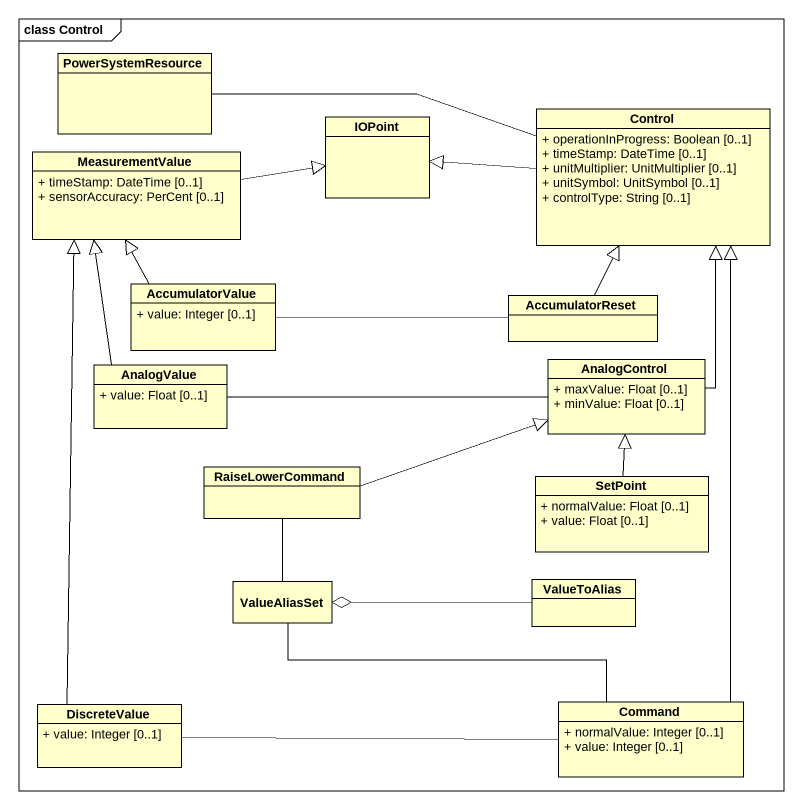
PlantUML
@startuml
mainframe class Control
hide circle
hide empty members
skinparam classAttributeIconSize 0
class PowerSystemResource
class IOPoint
class "Control" as Control_ {
  + operationInProgress: Boolean [0..1]
  + timeStamp: DateTime [0..1]
  + unitMultiplier: UnitMultiplier [0..1]
  + unitSymbol: UnitSymbol [0..1]
  + controlType: String [0..1]
}
class MeasurementValue {
  + timeStamp: DateTime [0..1]
  + sensorAccuracy: PerCent [0..1]
}
class AccumulatorValue {
  + value: Integer [0..1]
}
class AccumulatorReset
class AnalogValue {
  + value: Float [0..1]
}
class AnalogControl {
  + maxValue: Float [0..1]
  + minValue: Float [0..1]
}
class RaiseLowerCommand
class SetPoint {
  + normalValue: Float [0..1]
  + value: Float [0..1]
}
class ValueAliasSet
class ValueToAlias
class DiscreteValue {
  + value: Integer [0..1]
}
class Command {
  + normalValue: Integer [0..1]
  + value: Integer [0..1]
}
PowerSystemResource -right- Control_
Control_ -left-|> IOPoint
MeasurementValue -right-|> IOPoint
AccumulatorValue -up-|> MeasurementValue
AccumulatorReset -up-|> Control_
AccumulatorReset -left- AccumulatorValue
AnalogValue -up-|> MeasurementValue
AnalogValue -right- AnalogControl
AnalogControl -up-|> Control_
RaiseLowerCommand -right-|> AnalogControl
RaiseLowerCommand -- ValueAliasSet
SetPoint -up-|> AnalogControl
ValueAliasSet o-right- ValueToAlias
DiscreteValue -up-|> MeasurementValue
DiscreteValue -right- Command
Command -up-|> Control_
Command -left- ValueAliasSet
@enduml
